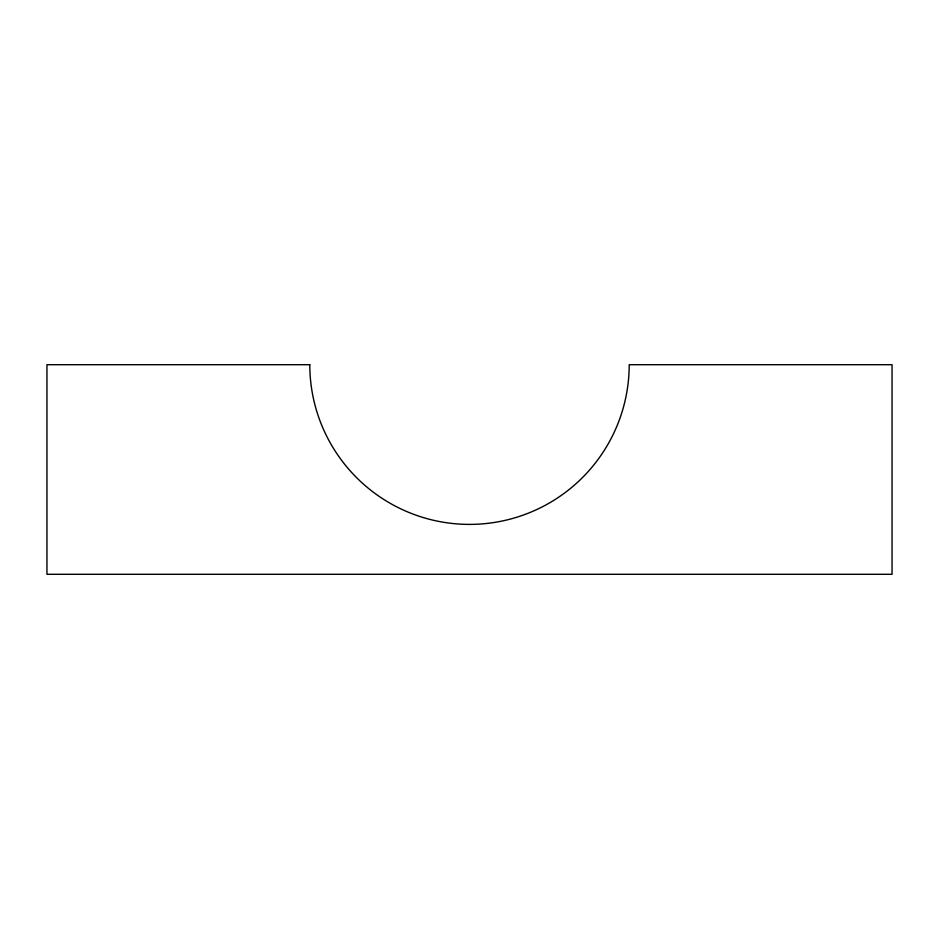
<?xml version="1.0" encoding="UTF-8"?>
<svg xmlns="http://www.w3.org/2000/svg" width="939" height="939" viewBox="0 0 939 939"><rect width="100%" height="100%" fill="white"/><g stroke="black" fill="none" stroke-linecap="round" stroke-linejoin="round"><path stroke-width="1.41" d="M309.8 364.696L46.95 364.696L46.95 574.304L892.05 574.304L892.05 364.696L629.2 364.696A159.7 159.7 0 0 1 469.5 524.396A159.7 159.7 0 0 1 309.8 364.696"/></g></svg>
